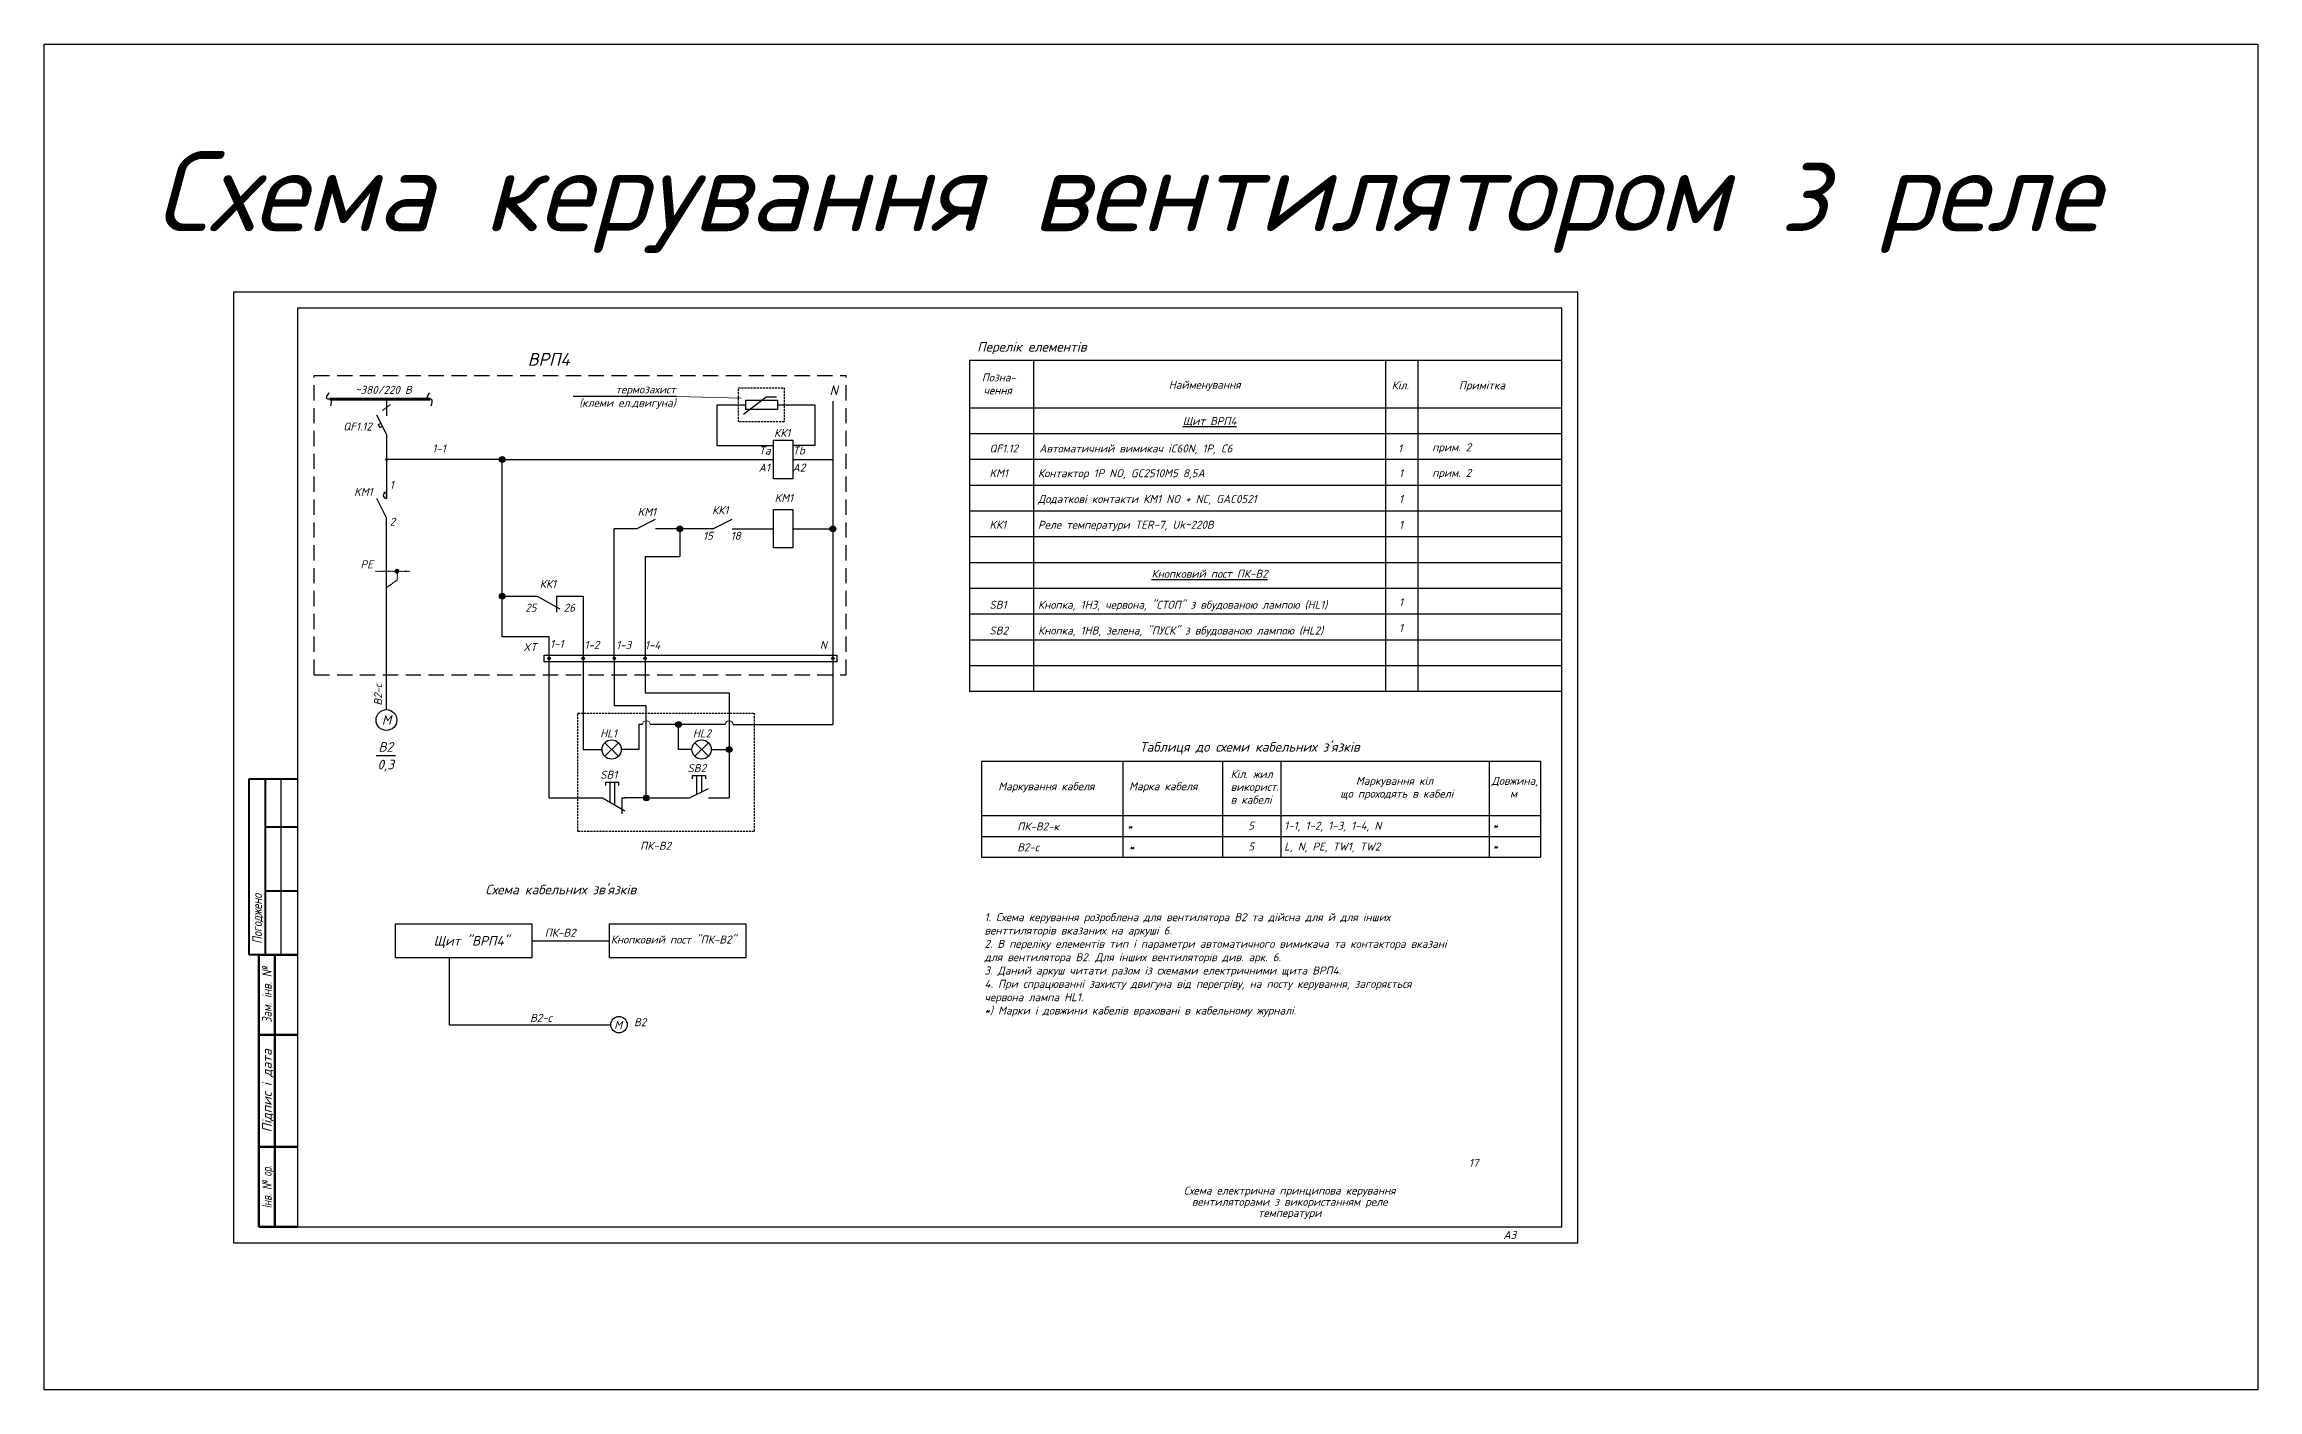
# Model space of a CAD drawing. Header units: millimetres. Extents: x -122434 to 1506205, y -201405 to 386015.
# Drawn here: x -100 to 69051, y -103179 to -61140 of the extents above; entities that cross this region are included whole.
import ezdxf
from ezdxf.enums import TextEntityAlignment as Align

# ---------------------------------------------------------------- set-up
doc = ezdxf.new("R2010")
doc.units = ezdxf.units.MM
doc.linetypes.add('ACAD_ISO03W100', pattern=[30, 12, -18])
doc.linetypes.add('DASHED', pattern=[9.525, 6.35, -3.175])
for name, color, linetype, lineweight in [('Tabl', 5, 'Continuous', 30), ('Teks', 1, 'Continuous', 25), ('Маркування електро ліній', 7, 'Continuous', 18)]:
    doc.layers.add(name, color=color, linetype=linetype, lineweight=lineweight)
doc.layers.add('Рамка внешняя', color=4, linetype='Continuous', lineweight=30, plot=False)
doc.layers.add('Схема', color=7, linetype='Continuous')
doc.styles.add('GOST 2.304', font='isocpeui.ttf')
doc.styles.add('ГОСТ 2.304', font='isocpeui.ttf')
doc.styles.add('СГЕНЕРИР_СТИЛЬ_7', font='isocpeui.ttf')

# ---------------------------------------------------------------- blocks, each defined once
blk = doc.blocks.new('*U116')
at = {"lineweight": 40}
for p, q in [((4.94, 90), (4.94, 145)), ((4.94, 145), (19.94, 145)), ((9.94, 145), (9.94, 90)), ((9.94, 130), (19.94, 130)), ((9.94, 110), (19.94, 110)), ((19.94, 90), (4.94, 90))]:
    blk.add_line(p, q, dxfattribs=at)
at = {"lineweight": 25}
blk.add_line((14.94, 90), (14.94, 145), dxfattribs=at)
at = {"linetype": 'Continuous', "lineweight": 60}
for p, q in [((8, 5), (8, 90)), ((8, 90), (20, 90)), ((13, 5), (13, 90)), ((8, 65), (20, 65)), ((8, 30), (20, 30)), ((20, 5), (8, 5))]:
    blk.add_line(p, q, dxfattribs=at)
at = {"lineweight": 30, "ltscale": 100}
blk.add_lwpolyline([(20, 5), (415, 5), (415, 292), (20, 292)], close=True, dxfattribs=at)
at = {"layer": 'Рамка внешняя', "ltscale": 100}
blk.add_lwpolyline([(0, 0), (420, 0), (420, 297), (0, 297)], close=True, dxfattribs=at)
at = {"linetype": 'Continuous', "lineweight": 25, "style": 'СГЕНЕРИР_СТИЛЬ_7'}
for s, width, p in [('Погоджено', 0.8, (7.44, 101.27)), ('Зам. інв. №', 0.8, (10.5, 77.5)), ('Інв. № ор.', 0.7, (10.5, 17.5))]:
    blk.add_text(s, height=3, rotation=90, dxfattribs=dict(at, width=width)).set_placement(p, align=Align.MIDDLE_CENTER)
blk.add_text('Підпис і дата', height=3, rotation=90, dxfattribs=at).set_placement((10.5, 47.5), align=Align.MIDDLE_CENTER)
at = {"layer": 'Схема', "linetype": 'Continuous', "style": 'ГОСТ 2.304'}
blk.add_text('А3', height=2.5, dxfattribs=at).set_placement((396.77, 1.24))

msp = doc.modelspace()

# ---------------------------------------------------------------- hatches: boundary and pattern name
for points in [[(14118, -74113, 1), (14298, -74113, 1)], [(19667, -76278, 1), (19847, -76278, 1)], [(24449, -76278, 1), (24629, -76278, 1)], [(14118, -78381, 1), (14298, -78381, 1)], [(19626, -82398, 1), (19806, -82398, 1)], [(21208, -83175, 1), (21388, -83175, 1)], [(18619, -84690, 1), (18799, -84690, 1)]]:
    msp.add_hatch(color=256).paths.add_polyline_path(points)
at = {"layer": 'Tabl', "ltscale": 0.2}
msp.add_hatch(color=7, dxfattribs=at).paths.add_polyline_path([(10644, -74114, 1), (10544, -74114, 1)])

# ---------------------------------------------------------------- linework, layer by layer
at = {"color": 0}
for q in [(47307, -71015, 0), (28807, -81364, 0)]:
    msp.add_line((28807, -71015, 0), q, dxfattribs=at)
for p, q in [((30808, -71015, 0), (30808, -81364, 0)), ((41803, -71015, 0), (41803, -81364, 0)), ((42815, -71015, 0), (42815, -81364, 0)), ((20916, -72406, 0), (21822, -72406, 0)), ((20916, -72406, 0), (20916, -73680, 0)), ((21742, -72699, 0), (22448, -72161, 0)), ((22448, -72161, 0), (22780, -72161, 0)), ((22804, -72406, 0), (23977, -72406, 0)), ((23977, -72406, 0), (23977, -73680, 0)), ((47307, -72511, 0), (28807, -72511, 0)), ((10592, -73327, 0), (10292, -72727, 0)), ((10337, -73017, 0), (10417, -72977, 0)), ((10387, -73117, 0), (10337, -73017, 0)), ((10387, -73117, 0), (10467, -73077, 0)), ((10592, -73327, 0), (10592, -75335, 0)), ((20916, -73680, 0), (22685, -73680, 0)), ((22685, -74713, 0), (22685, -73513, 0)), ((22685, -73513, 0), (23285, -73513, 0)), ((23285, -73513, 0), (23285, -74713, 0)), ((23977, -73680, 0), (23285, -73680, 0)), ((47307, -73316, 0), (28807, -73316, 0)), ((14208, -74113, 0), (22685, -74113, 0)), ((23285, -74113, 0), (24539, -74113, 0)), ((47307, -74116, 0), (28807, -74116, 0)), ((10591, -75935, 0), (10291, -75335, 0)), ((10591, -75335, 0), (10591, -75135, 0)), ((23285, -74713, 0), (22685, -74713, 0)), ((47307, -74925, 0), (28807, -74925, 0)), ((10591, -77523, 0), (10591, -75935, 0)), ((18400, -76278, 0), (19000, -75978, 0)), ((20789, -76278, 0), (21389, -75978, 0)), ((22685, -76878, 0), (22685, -75678, 0)), ((22685, -75678, 0), (23285, -75678, 0)), ((23285, -75678, 0), (23285, -76878, 0)), ((47307, -75730, 0), (28807, -75730, 0)), ((18400, -76278, 0), (17709, -76278, 0)), ((17709, -80325, 0), (17709, -76278, 0)), ((20789, -76278, 0), (19000, -76278, 0)), ((19757, -76278, 0), (19757, -77146, 0)), ((21389, -76278, 0), (22685, -76278, 0)), ((23285, -76278, 0), (24539, -76278, 0)), ((47307, -76535, 0), (28807, -76535, 0)), ((18669, -77146, 0), (18669, -81400, 0)), ((18669, -77146, 0), (19757, -77146, 0)), ((23285, -76878, 0), (22685, -76878, 0)), ((47307, -77340, 0), (28807, -77340, 0)), ((10591, -81930, 0), (10591, -77523, 0)), ((14208, -78381, 0), (15302, -78381, 0)), ((15302, -78381, 0), (16002, -78781, 0)), ((15902, -78381, 0), (15902, -78881, 0)), ((15902, -78381, 0), (16735, -78381, 0)), ((16735, -78381, 0), (16735, -80325, 0)), ((47307, -78145, 0), (28807, -78145, 0)), ((47307, -78950, 0), (28807, -78950, 0)), ((15674, -80325, 0), (15674, -79657, 0)), ((47307, -79755, 0), (28807, -79755, 0)), ((15674, -84690, 0), (15674, -80325, 0)), ((16735, -80325, 0), (16735, -83175, 0)), ((17709, -80325, 0), (17709, -81813, 0)), ((24539, -80325, 0), (24539, -82398, 0)), ((47307, -80559, 0), (28807, -80559, 0)), ((18669, -81400, 0), (21298, -81400, 0)), ((21298, -81400, 0), (21298, -84690, 0)), ((47307, -81364, 0), (28807, -81364, 0)), ((18709, -81813, 0), (17709, -81813, 0)), ((18709, -84690, 0), (18709, -81813, 0)), ((17413, -82963, 0), (17837, -83387, 0)), ((17837, -82963, 0), (17413, -83387, 0)), ((18586, -82398, 0), (18474, -82398, 0)), ((18474, -82398, 0), (18474, -83175, 0)), ((21175, -82398, 0), (18832, -82398, 0)), ((19716, -83175, 0), (19716, -82398, 0)), ((20224, -82963, 0), (20648, -83387, 0)), ((20648, -82963, 0), (20224, -83387, 0)), ((21422, -82398, 0), (24539, -82398, 0)), ((10264, -83364, 0), (10872, -83364, 0)), ((16735, -83175, 0), (17325, -83175, 0)), ((18474, -83175, 0), (17925, -83175, 0)), ((20136, -83175, 0), (19716, -83175, 0)), ((20736, -83175, 0), (21298, -83175, 0)), ((17441, -84196, 0), (17841, -84196, 0)), ((17441, -84296, 0), (17441, -84196, 0)), ((17566, -84196, 0), (17566, -84818, 0)), ((17716, -84196, 0), (17716, -84904, 0)), ((17841, -84196, 0), (17841, -84296, 0)), ((20156, -83990, 0), (20556, -83990, 0)), ((20156, -84090, 0), (20156, -83990, 0)), ((20281, -83990, 0), (20281, -84577, 0)), ((20431, -83990, 0), (20431, -84502, 0)), ((20556, -83990, 0), (20556, -84090, 0)), ((15674, -84690, 0), (17341, -84690, 0)), ((17241, -84690, 0), (17341, -84690, 0)), ((17341, -84690, 0), (18041, -85090, 0)), ((17941, -84690, 0), (17941, -85190, 0)), ((17941, -84690, 0), (18041, -84690, 0)), ((18709, -84690, 0), (18041, -84690, 0)), ((18709, -84690, 0), (20056, -84690, 0)), ((20056, -84690, 0), (20656, -84390, 0)), ((20656, -84690, 0), (21298, -84690, 0)), ((15130, -89154, 0), (17554, -89154, 0)), ((12558, -91773, 0), (12558, -89685, 0)), ((12558, -91773, 0), (17598, -91773, 0))]:
    msp.add_line(p, q)
at = {"linetype": 'DASHED', "ltscale": 75}
for p, q in [((8334, -80840, 0), (8334, -71490, 0)), ((8334, -71490, 0), (24951, -71490, 0)), ((24951, -80840, 0), (24951, -71490, 0)), ((8334, -80840, 0), (24951, -80840, 0))]:
    msp.add_line(p, q, dxfattribs=at)
at = {"color": 0, "lineweight": 13}
msp.add_line((10468, -72580, 0), (10716, -72394, 0), dxfattribs=at)
at = {"color": 7}
for p, q in [((19649, -72144, 0), (16420, -72144, 0)), ((29177, -83540, 0), (29177, -85126, 0)), ((29177, -83540, 0), (46645, -83540, 0)), ((33593, -83540, 0), (33593, -85126, 0)), ((36712, -83540, 0), (36712, -85126, 0)), ((38532, -83540, 0), (38532, -85126, 0)), ((45045, -83540, 0), (45045, -86540, 0)), ((46517, -83540, 0), (46645, -83540, 0)), ((46645, -83540, 0), (46645, -86540, 0)), ((46645, -83540, 0), (46645, -86540, 0)), ((46645, -83540, 0), (46645, -83643, 0)), ((45045, -84190, 0), (45045, -86540, 0)), ((46645, -84190, 0), (46645, -86540, 0)), ((29177, -85126, 0), (29177, -86540, 0)), ((29177, -85240, 0), (46645, -85240, 0)), ((33593, -85126, 0), (33593, -86540, 0)), ((36712, -85126, 0), (36712, -86540, 0)), ((38532, -85126, 0), (38532, -86540, 0)), ((29177, -85776, 0), (29177, -86540, 0)), ((29177, -85890, 0), (46645, -85890, 0)), ((33593, -85776, 0), (33593, -86540, 0)), ((36712, -85776, 0), (36712, -86540, 0)), ((38532, -85776, 0), (38532, -86540, 0)), ((29177, -86540, 0), (46645, -86540, 0))]:
    msp.add_line(p, q, dxfattribs=at)
at = {"linetype": 'ACAD_ISO03W100', "ltscale": 0.15}
msp.add_line((10244, -77603, 0), (11336, -77603, 0), dxfattribs=at)
at = {"color": 3}
msp.add_lwpolyline([(-100, -61140), (69051, -61140), (69051, -103179), (-100, -103179)], close=True, dxfattribs=at)
at = {"color": 7, "linetype": 'DASHED', "ltscale": 10, "elevation": 0}
msp.add_lwpolyline([(21586, -71870), (23013, -71870), (23013, -72935), (21586, -72935)], close=True, dxfattribs=at)
at = {"color": 0, "lineweight": 40, "const_width": 100, "elevation": 0}
msp.add_lwpolyline([(8814, -72227), (11960, -72227)], dxfattribs=at)
at = {"elevation": 0}
for points in [[(21822, -72256), (22804, -72256), (22804, -72557), (21822, -72557)], [(15130, -89685), (10868, -89685), (10868, -88623), (15130, -88623)], [(21816, -89685), (17554, -89685), (17554, -88623), (21816, -88623)]]:
    msp.add_lwpolyline(points, close=True, dxfattribs=at)
at = {"linetype": 'ACAD_ISO03W100', "ltscale": 0.15, "elevation": 0}
msp.add_lwpolyline([(10921, -77604), (10921, -77884), (10591, -78118)], dxfattribs=at)
at = {"const_width": 75, "elevation": 0}
msp.add_lwpolyline([(10880, -77604, 1), (10955, -77604, 1)], format="xyb", close=True, dxfattribs=at)
at = {"color": 7, "elevation": 0}
msp.add_lwpolyline([(15517, -80225), (24665, -80225), (24665, -80441), (15517, -80441)], close=True, dxfattribs=at)
at = {"linetype": 'DASHED', "ltscale": 10, "elevation": 0}
msp.add_lwpolyline([(16569, -82043), (22073, -82043), (22073, -85738), (16569, -85738)], close=True, dxfattribs=at)
for centre, radius in [((14208, -74113, 0), 89.9), ((19757, -76278, 0), 89.9), ((24539, -76278, 0), 89.9), ((14208, -78381, 0), 89.9), ((10591, -82255, 0), 325), ((17625, -83175, 0), 300), ((19716, -82398, 0), 89.9), ((20436, -83175, 0), 300), ((21298, -83175, 0), 89.9), ((18709, -84690, 0), 89.9), ((17855, -91773, 0), 257)]:
    msp.add_circle(centre, radius)
at = {"color": 7}
for centre in [(15674, -80325, 0), (16735, -80325, 0), (17709, -80325, 0), (18669, -80325, 0), (24539, -80325, 0)]:
    msp.add_circle(centre, 40.8, dxfattribs=at)
msp.add_arc((10591, -75235, 0), 100, 90, 270)
for points in [[(8848, -72441, 0), (8844, -72232, 0), (8740, -72219, 0), (8797, -72025, 0)], [(11989, -72440, 0), (11985, -72232, 0), (11880, -72219, 0), (11938, -72025, 0)]]:
    msp.add_spline(points, degree=3, dxfattribs=at)
at = {"layer": 'Teks', "color": 7}
for p, q in [((10592, -72227, 0), (10592, -72748, 0)), ((24539, -72295, 0), (24539, -80325, 0)), ((14208, -74113, 0), (10592, -74113, 0)), ((14208, -79657, 0), (14208, -74113, 0)), ((15674, -79657, 0), (14208, -79657, 0))]:
    msp.add_line(p, q, dxfattribs=at)
at = {"layer": 'Маркування електро ліній'}
msp.add_line((19649, -72144, 0), (21684, -72199, 0), dxfattribs=at)
for centre in [(18709, -82398, 0), (21298, -82398, 0)]:
    msp.add_arc(centre, 123, 0, 180, dxfattribs=at)

# ---------------------------------------------------------------- block references
at = {"xscale": 100, "yscale": 100, "zscale": 100}
msp.add_blockref('*U116', (5807, -98590, 0), dxfattribs=at)

# ---------------------------------------------------------------- texts
at = {"color": 3, "lineweight": 40, "style": 'GOST 2.304'}
msp.add_text('Схема керування вентилятором з реле', height=2500, dxfattribs=at).set_placement((3361, -66981))
at = {"color": 7, "style": 'GOST 2.304'}
for s, height, p in [('Перелік елементів', 300, (29045, -70743, 0)), ('N', 300, (24433, -72101, 0)), ('Позна-', 250, (29189, -71675, 0)), ('чення', 250, (29244, -72078, 0)), ('Найменування', 250, (35029, -71904, 0)), ('Кіл.', 250, (41996, -71920, 0)), ('Примітка', 250, (44094, -71920, 0)), ('QF1.12', 250, (9239, -73209, 0)), ('КК1', 250, (22699, -73409, 0)), ('QF1.12', 250, (29428, -73895, 0)), ('Автоматичний вимикач iC60N, 1P, C6', 250, (30983, -73895, 0)), ('1', 250, (42193, -73895, 0)), ('прим. 2', 250, (43261, -73857, 0)), ('KM1', 250, (29428, -74668, 0)), ('Контактор 1P NO, GC2510M5 8,5A  ', 250, (30946, -74668, 0)), ('1', 250, (42223, -74668, 0)), ('прим. 2', 250, (43261, -74657, 0)), ('KM1', 250, (9581, -75251, 0)), ('KM1', 250, (22717, -75445, 0)), ('Додаткові контакти КМ1 NO + NC, GAC0521 ', 250, (30946, -75473, 0)), ('1', 250, (42223, -75473, 0)), ('KM1', 250, (18437, -75881, 0)), ('КК1', 250, (20765, -75824, 0)), ('KК1', 250, (29428, -76278, 0)), ('Реле температури TER-7, Uk~220В', 250, (30946, -76278, 0)), ('1', 250, (42223, -76278, 0)), ('PE', 250, (9781, -77514, 0)), ('КК1', 250, (15379, -78126, 0)), ('SB1', 250, (29428, -78778, 0)), ('Кнопка, 1НЗ, червона, "СТОП" з вбудованою лампою (HL1)', 250, (30946, -78778, 0)), ('1', 250, (42223, -78697, 0)), ('SB2', 250, (29428, -79583, 0)), ('Кнопка, 1НВ, зелена, "ПУСК" з вбудованою лампою (HL2)', 250, (30946, -79583, 0)), ('1', 250, (42223, -79502, 0)), ('XT', 250, (14858, -80102, 0)), ('HL1', 250, (17268, -82796, 0)), ('HL2', 250, (20164, -82796, 0)), ("Таблиця до схеми кабельних з'язків", 300, (34123, -83244, 0)), ('SB2', 250, (19995, -83883, 0)), ('SB1', 250, (17268, -84089, 0)), ('Маркування кабеля', 250, (29704, -84449, 0)), ('Марка кабеля', 250, (33792, -84449, 0)), ('використ.', 250, (36963, -84469, 0)), ('Кіл. жил', 250, (36963, -84069, 0)), ('Маркування кіл', 250, (40876, -84280, 0)), ('Довжина,', 250, (45117, -84280, 0)), ('в кабелі', 250, (36963, -84869, 0)), ('що проходять в кабелі', 250, (40389, -84680, 0)), ('м', 250, (45690, -84680, 0)), ('ПК-В2-к', 250, (30298, -85705, 0)), ('*', 250, (33728, -85705, 0)), ('5', 250, (37514, -85680, 0)), ('1-1, 1-2, 1-3, 1-4, N', 250, (38635, -85682, 0)), ('*', 250, (45147, -85682, 0)), ('ПК-В2', 250, (18517, -86309, 0)), ('В2-с', 250, (30298, -86355, 0)), ('*', 250, (33783, -86355, 0)), ('5', 250, (37514, -86330, 0)), ('L, N, PE, TW1, TW2', 250, (38635, -86332, 0)), ('*', 250, (45147, -86332, 0)), ("Схема кабельних зв'язків", 300, (13682, -87703, 0)), ('Щит "ВРП4"', 300, (12063, -89302, 0)), ('ПК-В2', 250, (15536, -89025, 0)), ('Кнопковий пост "ПК-В2"', 250, (17598, -89238, 0)), ('В2-с', 250, (15078, -91687, 0)), ('M', 250, (17707, -91904, 0))]:
    msp.add_text(s, height=height, dxfattribs=at).set_placement(p)
for s, p in [('%%UЩит ВРП4', (36306, -72913, 0)), ('%%UКнопковий пост ПК-В2', (36306, -77684, 0)), ('В2', (18515, -91696, 0))]:
    msp.add_text(s, height=250, dxfattribs=at).set_placement(p, align=Align.MIDDLE_CENTER)
at = {"style": 'GOST 2.304'}
for s, p in [('М', (10591, -82255, 0)), ('В2', (10568, -83095, 0)), ('0,3', (10568, -83645, 0))]:
    msp.add_text(s, height=300, dxfattribs=at).set_placement(p, align=Align.MIDDLE_CENTER)
at = {"color": 7, "insert": (19628, -71801, 0), "char_height": 250, "width": 6107.48, "attachment_point": 3, "style": 'GOST 2.304'}
msp.add_mtext('термозахист\\P(клеми ел.двигуна)', dxfattribs=at)
at = {"lineweight": 15, "insert": (29274, -88289, 0), "char_height": 250, "width": 14539.48, "attachment_point": 1, "style": 'ГОСТ 2.304'}
msp.add_mtext('{\\C7;1. Схема керування розроблена для вентилятора В2 та дійсна для й для інших венттиляторів вказаних на аркуші }6{\\C7;. \\P2. В переліку елементів тип }і параметри автоматичного вимикача та контактора вказані для вентилятора В2. Для інших вентиляторів див. арк.{\\C7; }6{\\C7;.} \\P3. Даний аркуш читати разом із схемами електричними щита ВРП4{\\C7;.\\C1;\\P\\C7;4. При спрацюванні захисту двигуна від перегріву, на посту керування, загоряється червона лампа HL1.\\P*) Марки і довжини кабелів враховані в кабельному журналі.}', dxfattribs=at)
at = {"linetype": 'Continuous', "lineweight": 25, "char_height": 250, "attachment_point": 5, "line_spacing_factor": 0.84, "style": 'GOST 2.304'}
for s, insert, width in [('17', (44557, -96090, 0), 1500), ('{\\C7;Схема електрична принципова керування вентиляторами з використанням реле температури}', (38807, -97340, 0), 7000)]:
    msp.add_mtext(s, dxfattribs=dict(at, insert=insert, width=width))
at = {"layer": 'Teks', "color": 7, "style": 'GOST 2.304'}
for s, height, p in [('ВРП4', 400, (15004, -71185, 0)), ('~380/220 В', 250, (9610, -72063, 0)), ('1-1', 250, (12022, -73895, 0)), ('Ta', 250, (22220, -73958, 0)), ('Tb', 250, (23279, -73958, 0)), ('A1', 250, (22220, -74491, 0)), ('A2', 250, (23279, -74491, 0)), ('1', 250, (10692, -75033, 0)), ('2', 250, (10692, -76185, 0)), ('15', 250, (20481, -76623, 0)), ('18', 250, (21343, -76623, 0)), ('25', 250, (14925, -78870, 0)), ('26', 250, (16128, -78870, 0)), ('1-1', 250, (15701, -80001, 0)), ('1-2', 250, (16775, -80034, 0)), ('1-3', 250, (17765, -80034, 0)), ('1-4', 250, (18664, -80034, 0)), ('N', 250, (24131, -80034, 0))]:
    msp.add_text(s, height=height, dxfattribs=at).set_placement(p)
at = {"layer": 'Маркування електро ліній', "color": 7, "style": 'GOST 2.304'}
msp.add_text('В2-с', height=250, rotation=90, dxfattribs=at).set_placement((10331, -81804, 0), align=Align.MIDDLE_LEFT)

doc.saveas('drawing.dxf')
